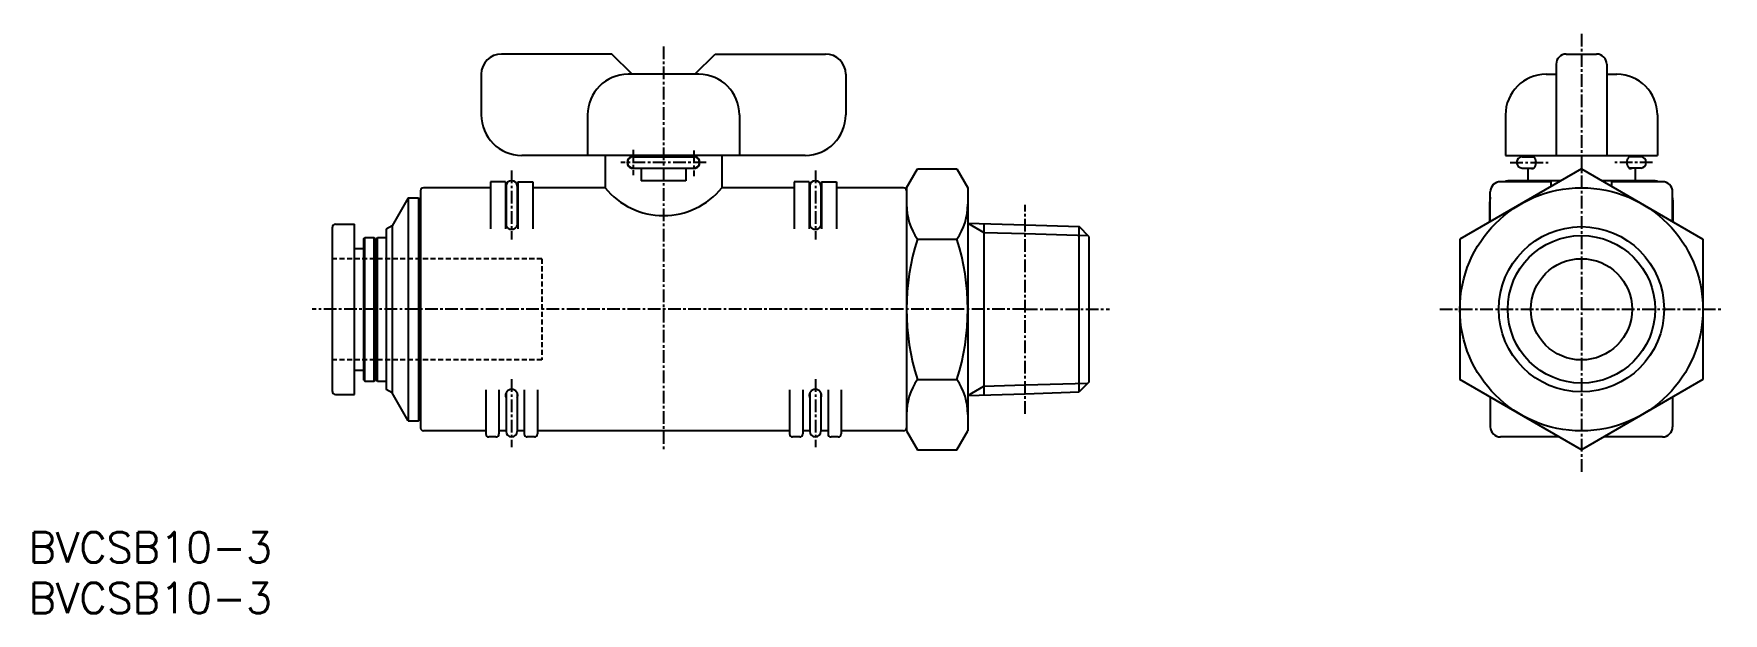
# Model space of a CAD drawing. Extents: x 1 to 167, y 0 to 57.
import ezdxf

# ---------------------------------------------------------------- set-up
doc = ezdxf.new("R2010")
doc.units = 0
doc.linetypes.add('CENTER', pattern=[2, 1.25, -0.25, 0.25, -0.25])
doc.linetypes.add('DASHED', pattern=[0.75, 0.5, -0.25])
doc.layers.get('0').update_dxf_attribs({"linetype": 'CONTINUOUS'})
doc.layers.add('CENTER', color=1, linetype='CENTER')
doc.styles.get("Standard").update_dxf_attribs({"font": 'txt.shx'})

# ---------------------------------------------------------------- blocks, each defined once
blk = doc.blocks.new('*U11')
at = {"color": 7, "linetype": 'CONTINUOUS'}
blk.add_text('BVCSB10-3', height=3, dxfattribs=at).set_placement((0, 0))
blk = doc.blocks.new('*U12')
at = {"color": 7, "linetype": 'CONTINUOUS'}
blk.add_text('BVCSB10-3', height=3, dxfattribs=at).set_placement((0, 5))

msp = doc.modelspace()

# ---------------------------------------------------------------- linework, layer by layer
at = {"color": 7, "linetype": 'CONTINUOUS'}
for p, q in [((57.6, 55.2), (46.7, 55.2)), ((59.6, 53.2), (57.6, 55.2)), ((65.8, 53.2), (67.8, 55.2)), ((67.8, 55.2), (78.7, 55.2)), ((151.85, 55.2), (154.85, 55.2)), ((150.85, 54.2), (150.85, 45.2)), ((155.85, 54.2), (155.85, 45.2)), ((44.7, 53.2), (44.7, 49.2)), ((66.2, 53.2), (59.2, 53.2)), ((80.7, 53.2), (80.7, 49.2)), ((149.85, 53.2), (150.85, 53.2)), ((155.85, 53.2), (156.85, 53.2)), ((55.2, 49.2), (55.2, 45.2)), ((70.2, 49.2), (70.2, 45.2)), ((145.85, 49.2), (145.85, 45.2)), ((160.85, 49.2), (160.85, 45.2)), ((76.7, 45.2), (48.7, 45.2)), ((56.95, 45.2), (56.95, 42)), ((59.7, 45.05), (65.7, 45.05)), ((60.5, 45.2), (60.5, 45.05)), ((64.9, 45.2), (64.9, 45.05)), ((68.45, 45.2), (68.45, 42)), ((145.85, 45.2), (160.85, 45.2)), ((147.5, 45.05), (148.64, 45.05)), ((148.05, 45.2), (148.05, 45.05)), ((159.2, 45.05), (158.06, 45.05)), ((158.65, 45.2), (158.65, 45.05)), ((59.7, 43.95), (65.7, 43.95)), ((60.5, 43.95), (60.5, 42.7)), ((64.9, 43.95), (64.9, 42.7)), ((86.7, 42), (87.77, 43.86)), ((87.77, 43.86), (91.68, 43.86)), ((91.68, 43.86), (92.75, 42)), ((153.35, 43.86), (141.35, 36.93)), ((147.5, 43.95), (148.64, 43.95)), ((148.05, 43.95), (148.05, 42.7)), ((153.35, 43.86), (165.35, 36.93)), ((159.2, 43.95), (158.06, 43.95)), ((158.65, 43.95), (158.65, 42.7)), ((45.6, 42), (39, 42)), ((45.6, 42.6), (45.6, 37.94)), ((47.1, 42.6), (45.6, 42.6)), ((47.1, 42.6), (47.1, 37.94)), ((47.15, 42.15), (47.15, 38.26)), ((48.25, 42.15), (48.25, 38.26)), ((48.3, 42.6), (48.3, 37.94)), ((48.3, 42.6), (49.8, 42.6)), ((49.8, 42.6), (49.8, 37.94)), ((56.95, 42), (49.8, 42)), ((64.9, 42.7), (60.5, 42.7)), ((75.6, 42), (68.45, 42)), ((75.6, 42.6), (75.6, 37.94)), ((77.1, 42.6), (75.6, 42.6)), ((77.1, 42.6), (77.1, 37.94)), ((77.15, 42.15), (77.15, 38.26)), ((78.25, 42.15), (78.25, 38.26)), ((78.3, 42.6), (78.3, 37.94)), ((78.3, 42.6), (79.8, 42.6)), ((79.8, 42.6), (79.8, 37.94)), ((86.4, 42), (79.8, 42)), ((86.7, 42), (86.7, 18)), ((92.75, 42), (92.75, 18)), ((150.35, 42.6), (145.35, 42.6)), ((151.35, 42.7), (146.4, 42.7)), ((150.35, 42.12), (150.35, 42.6)), ((160.3, 42.7), (155.35, 42.7)), ((161.35, 42.6), (156.35, 42.6)), ((156.35, 42.12), (156.35, 42.6)), ((37.49, 41), (35.9, 38.25)), ((37.49, 41), (37.49, 19)), ((37.49, 41), (38.5, 41)), ((38.5, 41), (38.7, 40.8)), ((38.5, 41), (38.5, 19)), ((38.7, 41.7), (38.7, 18.3)), ((47.15, 41.6), (47.1, 41.6)), ((48.3, 41.6), (48.25, 41.6)), ((77.15, 41.6), (77.1, 41.6)), ((78.3, 41.6), (78.25, 41.6)), ((144.3, 38.63), (144.3, 40.6)), ((144.35, 38.66), (144.35, 41.6)), ((162.35, 38.66), (162.35, 41.6)), ((162.4, 38.63), (162.4, 40.6)), ((30.3, 38.4), (32.2, 38.4)), ((32.2, 21.6), (32.2, 38.4)), ((92.75, 38.51), (98.4, 38.33)), ((92.75, 38.51), (94.32, 37.6)), ((94.32, 38.46), (94.32, 21.54)), ((30, 21.9), (30, 38.1)), ((33.1, 37), (33.2, 37.1)), ((33.1, 23), (33.1, 37)), ((33.2, 37.1), (34.12, 37.1)), ((33.2, 22.9), (33.2, 37.1)), ((34.12, 37.1), (34.3, 36.9)), ((34.12, 22.9), (34.12, 37.1)), ((34.3, 36.9), (34.47, 37.1)), ((34.3, 23.1), (34.3, 36.9)), ((34.47, 37.1), (35.3, 37.1)), ((34.47, 22.9), (34.47, 37.1)), ((35.9, 38.25), (35.3, 37.9)), ((35.3, 37.9), (35.3, 22.1)), ((35.9, 38.25), (35.9, 21.75)), ((87.77, 36.93), (91.68, 36.93)), ((94.32, 37.6), (98.4, 37.48)), ((98.4, 38.33), (103.74, 38.16)), ((98.4, 37.48), (104.62, 37.28)), ((103.74, 21.84), (103.74, 38.16)), ((104.75, 37.15), (103.74, 38.16)), ((104.75, 22.85), (104.75, 37.15)), ((141.35, 36.93), (141.35, 23.07)), ((165.35, 36.93), (165.35, 23.07)), ((32.2, 36.02), (33.1, 36.02)), ((32.2, 23.98), (33.1, 23.98)), ((33.1, 23), (33.2, 22.9)), ((33.2, 22.9), (34.12, 22.9)), ((34.12, 22.9), (34.3, 23.1)), ((34.3, 23.1), (34.47, 22.9)), ((34.47, 22.9), (35.3, 22.9)), ((35.9, 21.75), (35.3, 22.1)), ((37.49, 19), (35.9, 21.75)), ((45.15, 22.06), (45.15, 17.7)), ((46.45, 22.06), (46.45, 17.7)), ((47.15, 21.74), (47.15, 17.95)), ((48.25, 21.74), (48.25, 17.95)), ((48.95, 22.06), (48.95, 17.7)), ((50.25, 22.06), (50.25, 17.7)), ((75.15, 22.06), (75.15, 17.7)), ((76.45, 22.06), (76.45, 17.7)), ((77.15, 21.74), (77.15, 17.95)), ((78.25, 21.74), (78.25, 17.95)), ((78.95, 22.06), (78.95, 17.7)), ((80.25, 22.06), (80.25, 17.7)), ((87.77, 23.07), (91.68, 23.07)), ((92.75, 21.49), (94.32, 22.4)), ((94.32, 22.4), (98.4, 22.53)), ((98.4, 22.53), (104.62, 22.72)), ((98.4, 21.67), (103.74, 21.84)), ((104.75, 22.85), (103.74, 21.84)), ((153.35, 16.14), (141.35, 23.07)), ((165.35, 23.07), (153.35, 16.14)), ((30.3, 21.6), (32.2, 21.6)), ((92.75, 21.49), (98.4, 21.67)), ((144.35, 21.34), (144.35, 18.4)), ((162.35, 21.34), (162.35, 18.4)), ((37.49, 19), (38.5, 19)), ((38.5, 19), (38.7, 19.2)), ((45.15, 18), (39, 18)), ((46.15, 17.4), (45.45, 17.4)), ((47.15, 18), (46.45, 18)), ((48.95, 18), (48.25, 18)), ((49.95, 17.4), (49.25, 17.4)), ((75.15, 18), (50.25, 18)), ((76.15, 17.4), (75.45, 17.4)), ((77.15, 18), (76.45, 18)), ((78.95, 18), (78.25, 18)), ((79.95, 17.4), (79.25, 17.4)), ((86.4, 18), (80.25, 18)), ((86.7, 18), (87.77, 16.14)), ((91.68, 16.14), (92.75, 18)), ((151.17, 17.4), (145.35, 17.4)), ((161.35, 17.4), (155.53, 17.4)), ((87.77, 16.14), (91.68, 16.14))]:
    msp.add_line(p, q, dxfattribs=at)
at = {"color": 3, "linetype": 'DASHED'}
for p, q in [((50.7, 35), (30, 35)), ((50.7, 35), (50.7, 25)), ((50.7, 25), (30, 25))]:
    msp.add_line(p, q, dxfattribs=at)
at = {"color": 7, "linetype": 'CONTINUOUS'}
for points in [[(148.35, 43.95, 0.108952), (148.45, 43.9, 0.125005), (148.57, 43.91, 0.097906), (148.67, 43.97, 0.066805), (148.74, 44.05, 0.048086), (148.8, 44.16, 0.038128), (148.84, 44.27, 0.032623), (148.86, 44.38, 0.030781), (148.87, 44.5, 0.030262), (148.86, 44.62, 0.032545), (148.84, 44.73, 0.037875), (148.8, 44.84, 0.048199), (148.75, 44.94, 0.067494), (148.67, 45.03, 0.099586), (148.57, 45.09, 0.126291), (148.45, 45.1, 0.107187), (148.35, 45.05)], [(158.35, 45.05, 0.108951), (158.25, 45.1, 0.125005), (158.13, 45.09, 0.097906), (158.03, 45.03, 0.066805), (157.96, 44.95, 0.048086), (157.9, 44.84, 0.038128), (157.86, 44.73, 0.032623), (157.84, 44.62, 0.030781), (157.83, 44.5, 0.030262), (157.84, 44.38, 0.032545), (157.86, 44.27, 0.037875), (157.9, 44.16, 0.048199), (157.95, 44.06, 0.067494), (158.03, 43.97, 0.099586), (158.13, 43.91, 0.126291), (158.25, 43.9, 0.107187), (158.35, 43.95)], [(47.1, 38.5, 0.048919), (47.11, 38.38, 0.048893), (47.15, 38.27, 0.04937), (47.2, 38.17, 0.049123), (47.28, 38.08, 0.049135), (47.37, 38, 0.049146), (47.47, 37.95, 0.049149), (47.58, 37.91, 0.049279), (47.7, 37.9, 0.048917), (47.82, 37.91, 0.048892), (47.93, 37.95, 0.049369), (48.03, 38, 0.049123), (48.12, 38.08, 0.049135), (48.2, 38.17, 0.049147), (48.25, 38.27, 0.049151), (48.29, 38.38, 0.049281), (48.3, 38.5)], [(77.1, 38.5, 0.048919), (77.11, 38.38, 0.048893), (77.15, 38.27, 0.04937), (77.2, 38.17, 0.049123), (77.28, 38.08, 0.049135), (77.37, 38, 0.049146), (77.47, 37.95, 0.049149), (77.58, 37.91, 0.049279), (77.7, 37.9, 0.048917), (77.82, 37.91, 0.048892), (77.93, 37.95, 0.049369), (78.03, 38, 0.049123), (78.12, 38.08, 0.049135), (78.2, 38.17, 0.049147), (78.25, 38.27, 0.049151), (78.29, 38.38, 0.049281), (78.3, 38.5)], [(48.25, 21.26, 0.062049), (48.29, 21.4, 0.062106), (48.3, 21.55, 0.061936), (48.27, 21.7, 0.062057), (48.2, 21.83, 0.062012), (48.11, 21.94, 0.062035), (47.99, 22.03, 0.06205), (47.85, 22.08, 0.061891), (47.7, 22.1, 0.061808), (47.55, 22.08, 0.06228), (47.41, 22.03, 0.062006), (47.29, 21.94, 0.062028), (47.2, 21.83, 0.062051), (47.13, 21.7, 0.062044), (47.1, 21.55, 0.061821), (47.11, 21.4, 0.061756), (47.15, 21.26)], [(78.25, 21.26, 0.062049), (78.29, 21.4, 0.062106), (78.3, 21.55, 0.061936), (78.27, 21.7, 0.062057), (78.2, 21.83, 0.062012), (78.11, 21.94, 0.062035), (77.99, 22.03, 0.06205), (77.85, 22.08, 0.061891), (77.7, 22.1, 0.061808), (77.55, 22.08, 0.06228), (77.41, 22.03, 0.062006), (77.29, 21.94, 0.062028), (77.2, 21.83, 0.062051), (77.13, 21.7, 0.062044), (77.1, 21.55, 0.061821), (77.11, 21.4, 0.061756), (77.15, 21.26)]]:
    msp.add_lwpolyline(points, format="xyb", dxfattribs=at)
for radius in [12, 8.16, 7.28, 5]:
    msp.add_circle((153.35, 30), radius, dxfattribs=at)
for centre, radius, start, end in [((46.7, 53.2), 2, 90, 180), ((78.7, 53.2), 2, 0, 90), ((151.85, 54.2), 1, 90, 180), ((154.85, 54.2), 1, 0, 90), ((59.2, 49.2), 4, 90, 180), ((66.2, 49.2), 4, 0, 90), ((149.85, 49.2), 4, 90, 180), ((156.85, 49.2), 4, 0, 90), ((48.7, 49.2), 4, 180, 269.9999), ((76.7, 49.2), 4, 270, 0), ((59.7, 44.5), 0.6, 66.4443, 293.5565), ((59.7, 44.5), 0.55, 90, 270), ((65.7, 44.5), 0.6, 246.4435, 113.5557), ((65.7, 44.5), 0.55, 270, 90), ((147.5, 44.5), 0.55, 90, 270), ((159.2, 44.5), 0.55, 270, 90), ((39, 41.7), 0.3, 90, 180), ((47.7, 42.15), 0.55, 0, 180), ((62.7, 46.64), 7.39, 218.8801, 321.1199), ((77.7, 42.15), 0.55, 0, 180), ((86.4, 41.7), 0.3, 0, 90), ((145.35, 41.6), 1, 90, 180), ((146.4, 40.6), 2.1, 90, 107.7533), ((160.3, 40.6), 2.1, 72.2467, 90), ((161.35, 41.6), 1, 0, 90), ((92.83, 40.39), 6.13, 180, 214.3842), ((86.62, 40.39), 6.13, 325.6157, 0), ((146.4, 40.6), 2.1, 167.4721, 179.8804), ((160.3, 40.6), 2.1, 0.1196, 12.5279), ((30.3, 38.1), 0.3, 90, 180), ((109.63, 30), 22.93, 162.4121, 197.5879), ((69.82, 30), 22.93, 342.4121, 17.588), ((30.3, 21.9), 0.3, 180, 270), ((92.83, 19.61), 6.13, 145.6157, 180), ((86.62, 19.61), 6.13, 0, 34.3842), ((145.35, 18.4), 1, 180, 270), ((161.35, 18.4), 1, 270, 0), ((39, 18.3), 0.3, 180, 270), ((45.45, 17.7), 0.3, 180, 270), ((46.15, 17.7), 0.3, 270, 0), ((47.7, 17.95), 0.55, 180, 0), ((49.25, 17.7), 0.3, 180, 270), ((49.95, 17.7), 0.3, 270, 0), ((75.45, 17.7), 0.3, 180, 270), ((76.15, 17.7), 0.3, 270, 0), ((77.7, 17.95), 0.55, 180, 0), ((79.25, 17.7), 0.3, 180, 270), ((79.95, 17.7), 0.3, 270, 0), ((86.4, 18.3), 0.3, 270, 0)]:
    msp.add_arc(centre, radius, start, end, dxfattribs=at)
at = {"layer": 'CENTER', "color": 1, "linetype": 'CENTER'}
for p, q in [((153.35, 57.2), (153.35, 13.83)), ((62.7, 55.96), (62.7, 16)), ((59.7, 45.75), (59.7, 43.25)), ((65.7, 45.69), (65.7, 43.13)), ((47.7, 43.7), (47.7, 36.9)), ((66.9, 44.5), (58.5, 44.5)), ((77.7, 43.7), (77.7, 36.9)), ((146.32, 44.5), (150.05, 44.5)), ((160.38, 44.5), (156.65, 44.5)), ((98.4, 19.67), (98.4, 40.33)), ((98.4, 30), (28, 30)), ((98.4, 30), (106.75, 30)), ((139.35, 30), (167.35, 30)), ((47.7, 23.1), (47.7, 16.4)), ((77.7, 23.1), (77.7, 16.4))]:
    msp.add_line(p, q, dxfattribs=at)

# ---------------------------------------------------------------- block references
at = {"color": 7, "linetype": 'CONTINUOUS'}
for name in ['*U12', '*U11']:
    msp.add_blockref(name, (0, 0), dxfattribs=at)

doc.saveas('drawing.dxf')
